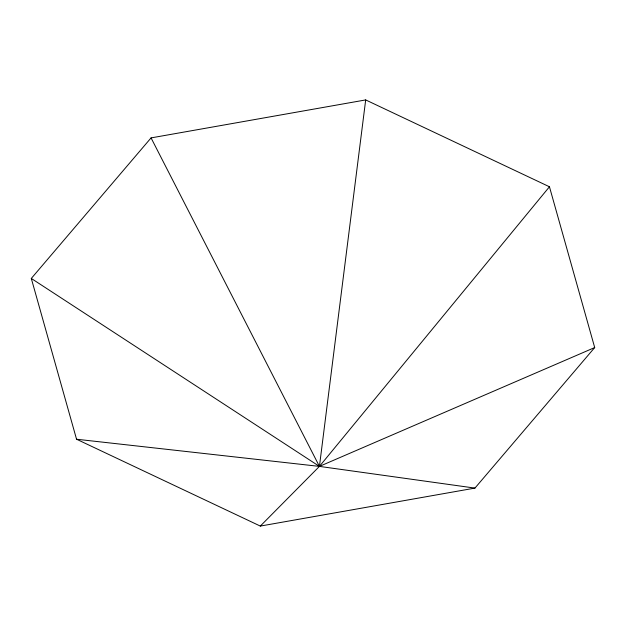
<?xml version="1.0" encoding="UTF-8"?>
<svg xmlns="http://www.w3.org/2000/svg" width="626" height="626" viewBox="0 0 626 626"><rect width="100%" height="100%" fill="white"/><g stroke="black" fill="none" stroke-linecap="round" stroke-linejoin="round"><path stroke-width="0.94" d="M365.686 99.925L319.432 466.393L260.314 526.075L76.552 439.233L31.3 278.445L151.062 137.9L365.686 99.925L549.448 186.767L594.7 347.555L474.938 488.1L260.314 526.075M549.448 186.767L319.432 466.393L76.552 439.233M594.7 347.555L319.432 466.393L31.3 278.445M474.938 488.1L319.432 466.393L151.062 137.9"/></g></svg>
